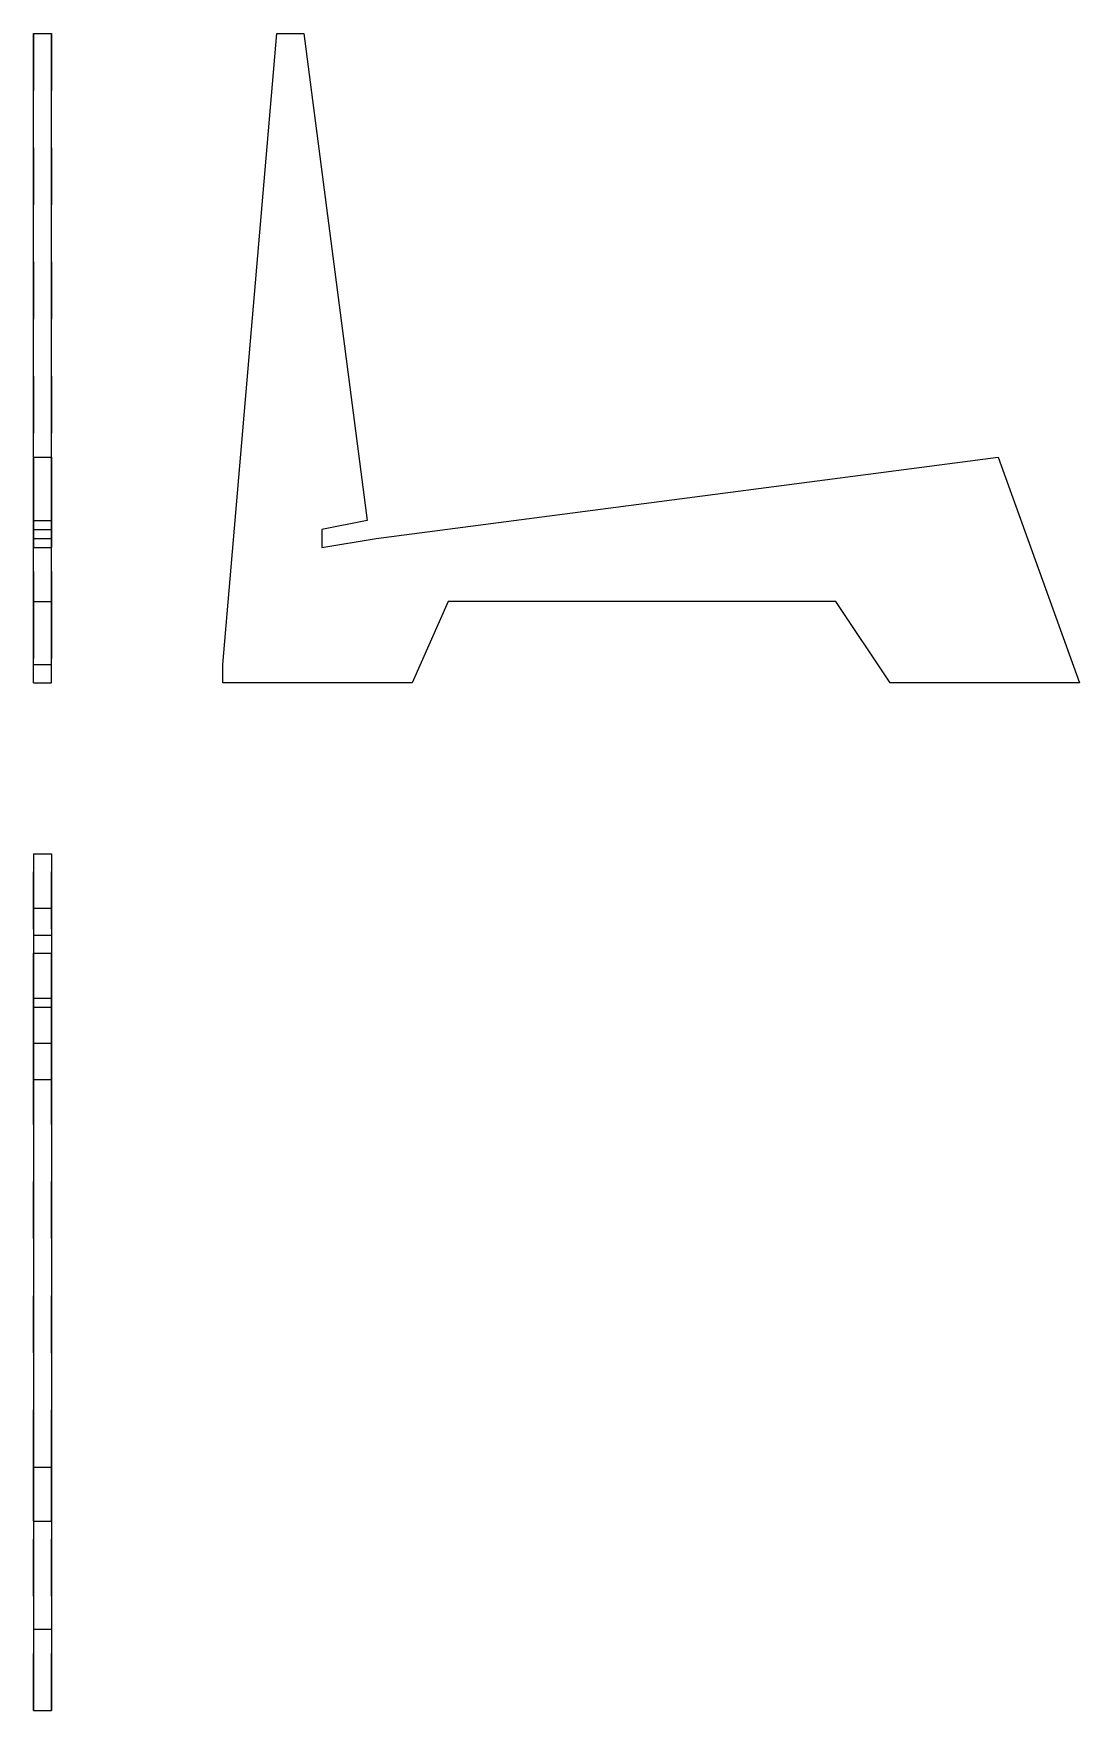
# Model space of a CAD drawing. Extents: x 0 to 1.83, y 0 to 2.94.
import ezdxf

# ---------------------------------------------------------------- set-up
doc = ezdxf.new("R2010")
doc.units = 0
doc.linetypes.add('HIDDEN', pattern=[0.075, 0.050025, -0.024975])
for name, color, linetype in [('FRONT', 7, 'CONTINUOUS'), ('FRONT_HID', 7, 'HIDDEN'), ('LEFT', 7, 'CONTINUOUS'), ('TOP', 7, 'CONTINUOUS'), ('TOP_HID', 7, 'HIDDEN')]:
    doc.layers.add(name, color=color, linetype=linetype)

msp = doc.modelspace()

# ---------------------------------------------------------------- linework, layer by layer
at = {"layer": 'FRONT'}
for p, q in [((0, 2.936842), (0.03125, 2.936842)), ((0, 1.831579), (0, 2.936842)), ((0.03125, 1.831579), (0.03125, 2.936842)), ((0, 1.831579), (0.03125, 1.831579)), ((0, 1.8), (0, 1.831579)), ((0.03125, 1.8), (0.03125, 1.831579)), ((0, 1.8), (0.03125, 1.8))]:
    msp.add_line(p, q, dxfattribs=at)
at = {"layer": 'FRONT_HID', "linetype": 'HIDDEN'}
for p, q in [((0, 2.936842), (0, 2.084211)), ((0.03125, 2.936842), (0.03125, 2.084211)), ((0, 2.194737), (0.03125, 2.194737)), ((0, 2.052632), (0, 2.194737)), ((0, 2.194737), (0, 1.8)), ((0.03125, 2.052632), (0.03125, 2.194737)), ((0.03125, 2.194737), (0.03125, 1.8)), ((0, 2.084211), (0.03125, 2.084211)), ((0, 2.084211), (0, 2.068421)), ((0, 2.068421), (0.03125, 2.068421)), ((0, 2.068421), (0, 2.036842)), ((0.03125, 2.084211), (0.03125, 2.068421)), ((0.03125, 2.068421), (0.03125, 2.036842)), ((0, 2.052632), (0.03125, 2.052632)), ((0, 2.036842), (0, 2.052632)), ((0, 2.036842), (0.03125, 2.036842)), ((0.03125, 2.036842), (0.03125, 2.052632)), ((0, 1.942105), (0.03125, 1.942105)), ((0, 1.8), (0, 1.942105)), ((0, 1.942105), (0.03125, 1.942105)), ((0, 1.942105), (0, 1.8)), ((0.03125, 1.8), (0.03125, 1.942105)), ((0.03125, 1.942105), (0.03125, 1.8))]:
    msp.add_line(p, q, dxfattribs=at)
at = {"layer": 'LEFT'}
for p, q in [((0.33125, 1.831579), (0.425987, 2.936842)), ((0.425987, 2.936842), (0.473355, 2.936842)), ((0.473355, 2.936842), (0.583882, 2.084211)), ((0.599671, 2.052632), (1.689145, 2.194737)), ((1.689145, 2.194737), (1.83125, 1.8)), ((0.583882, 2.084211), (0.504934, 2.068421)), ((0.504934, 2.068421), (0.504934, 2.036842)), ((0.504934, 2.036842), (0.599671, 2.052632)), ((0.725987, 1.942105), (0.662829, 1.8)), ((1.404934, 1.942105), (0.725987, 1.942105)), ((1.499671, 1.8), (1.404934, 1.942105)), ((0.33125, 1.8), (0.33125, 1.831579)), ((0.662829, 1.8), (0.33125, 1.8)), ((1.83125, 1.8), (1.499671, 1.8))]:
    msp.add_line(p, q, dxfattribs=at)
at = {"layer": 'TOP'}
for p, q in [((0, 1.5), (0.03125, 1.5)), ((0, 1.5), (0, 1.405263)), ((0.03125, 1.5), (0.03125, 1.405263)), ((0, 1.405263), (0.03125, 1.405263)), ((0, 1.405263), (0, 1.357895)), ((0.03125, 1.405263), (0.03125, 1.357895)), ((0, 1.357895), (0.03125, 1.357895)), ((0, 1.357895), (0, 1.247368)), ((0.03125, 1.357895), (0.03125, 1.247368)), ((0, 1.247368), (0.03125, 1.247368)), ((0, 1.247368), (0, 1.231579)), ((0.03125, 1.247368), (0.03125, 1.231579)), ((0, 1.231579), (0.03125, 1.231579)), ((0, 1.231579), (0, 0.142105)), ((0.03125, 1.231579), (0.03125, 0.142105)), ((0, 0.142105), (0.03125, 0.142105)), ((0, 0.142105), (0, 0)), ((0.03125, 0.142105), (0.03125, 0)), ((0, 0), (0.03125, 0))]:
    msp.add_line(p, q, dxfattribs=at)
at = {"layer": 'TOP_HID', "linetype": 'HIDDEN'}
for p, q in [((0, 1.168421), (0, 1.5)), ((0.03125, 1.168421), (0.03125, 1.5)), ((0, 1.326316), (0.03125, 1.326316)), ((0, 1.247368), (0, 1.326316)), ((0, 1.326316), (0.03125, 1.326316)), ((0, 1.326316), (0, 1.247368)), ((0.03125, 1.247368), (0.03125, 1.326316)), ((0.03125, 1.326316), (0.03125, 1.247368)), ((0, 1.168421), (0.03125, 1.168421)), ((0, 1.105263), (0, 1.168421)), ((0.03125, 1.105263), (0.03125, 1.168421)), ((0, 1.105263), (0.03125, 1.105263)), ((0, 0.426316), (0, 1.105263)), ((0.03125, 0.426316), (0.03125, 1.105263)), ((0, 0.426316), (0.03125, 0.426316)), ((0, 0.331579), (0, 0.426316)), ((0.03125, 0.331579), (0.03125, 0.426316)), ((0, 0.331579), (0.03125, 0.331579)), ((0, 0), (0, 0.331579)), ((0.03125, 0), (0.03125, 0.331579))]:
    msp.add_line(p, q, dxfattribs=at)

doc.saveas('drawing.dxf')
